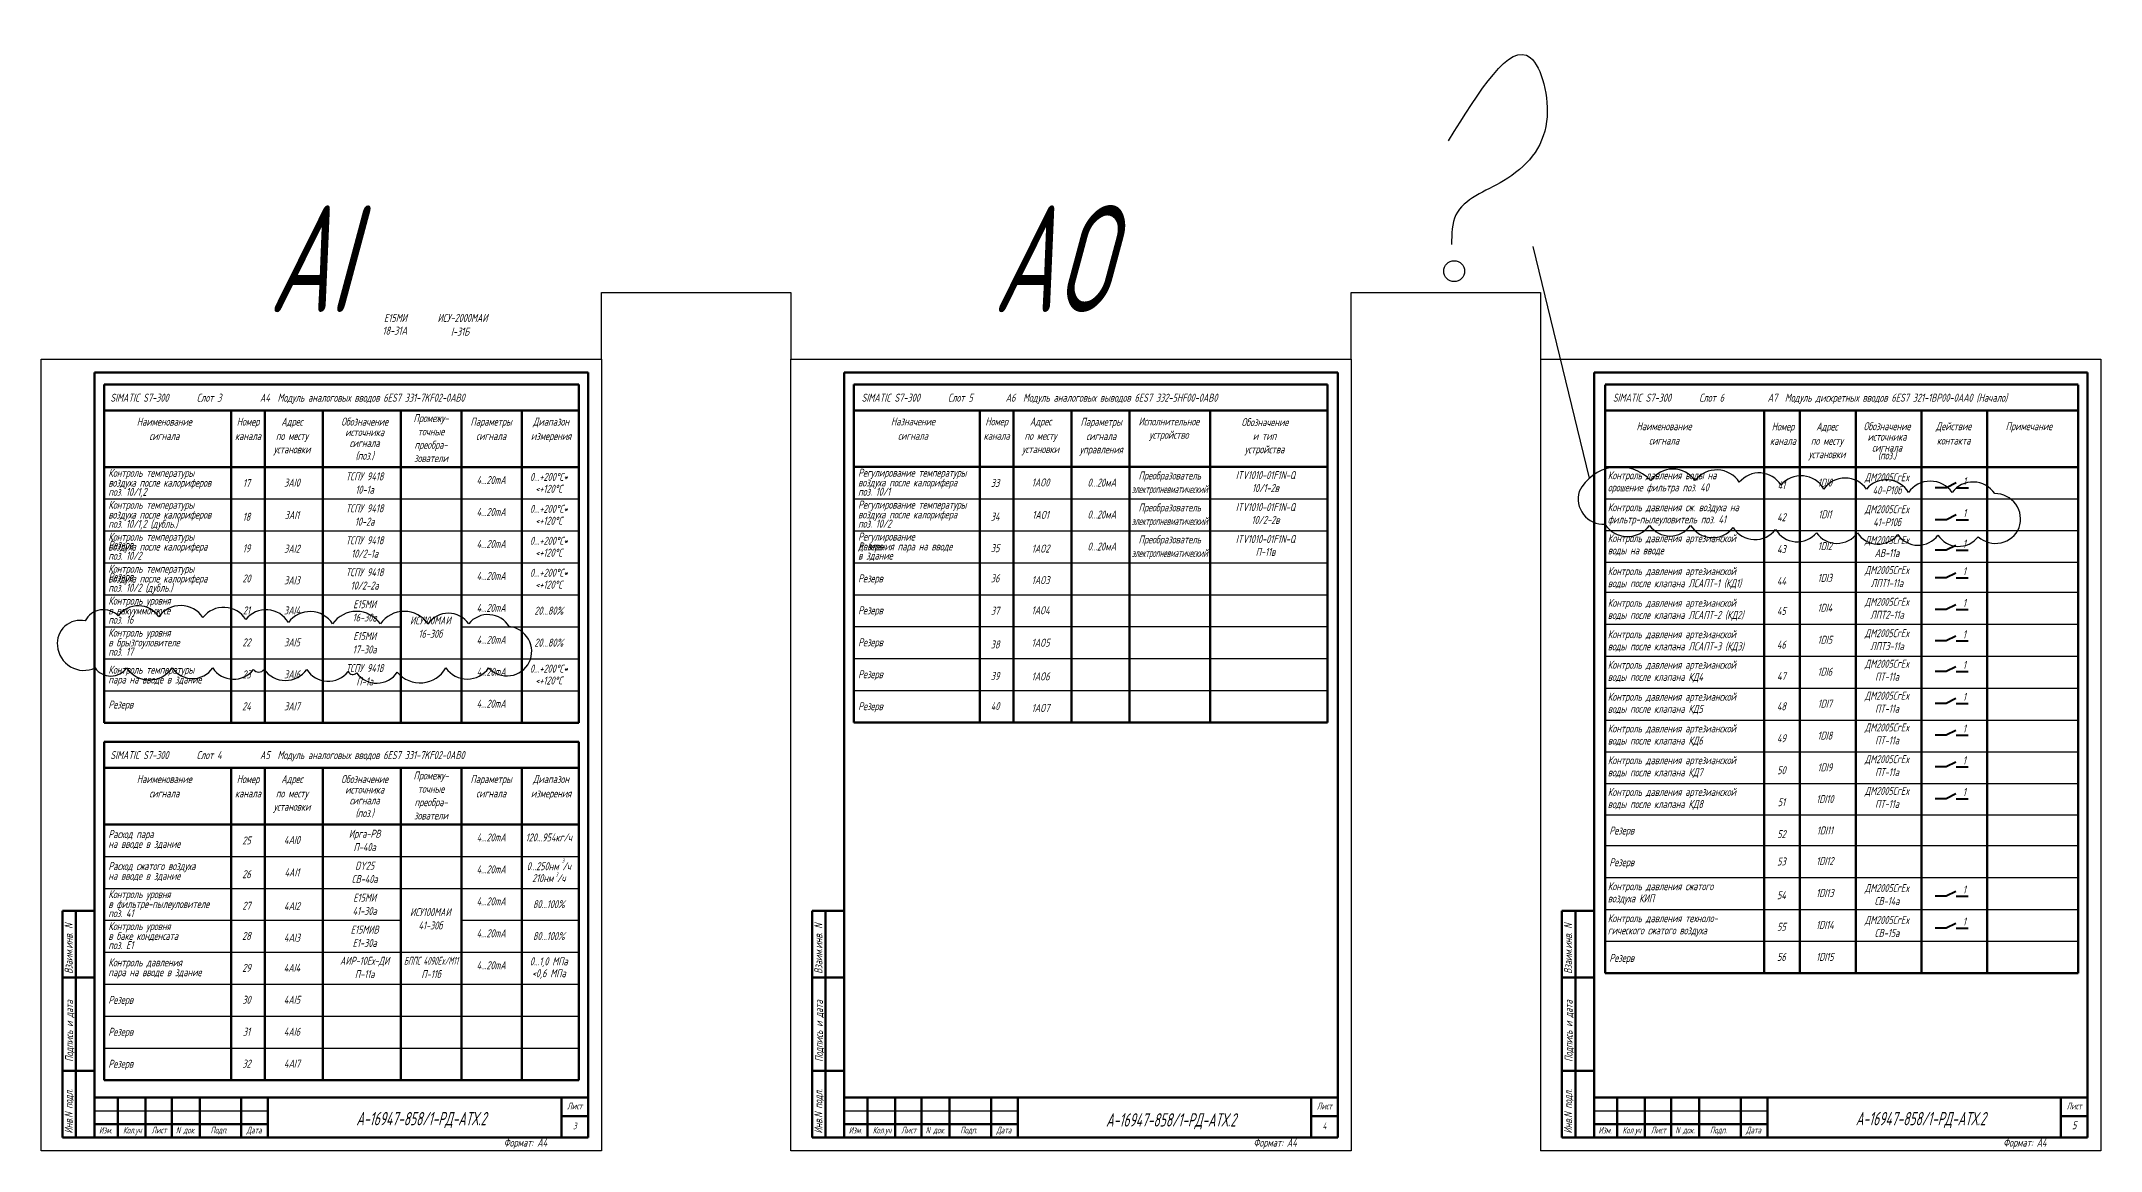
# Model space of a CAD drawing. Header units: millimetres. Extents: x -680 to 9204, y -4430 to 7779.
# Drawn here: x 1220 to 1992, y 2891 to 3307 of the extents above; entities that cross this region are included whole.
import ezdxf
from ezdxf.enums import TextEntityAlignment as Align

# ---------------------------------------------------------------- set-up
doc = ezdxf.new("R2010")
doc.units = ezdxf.units.MM
doc.layers.get('Defpoints').update_dxf_attribs({"color": 33})
for name, color, linetype, lineweight in [('Выноска', 137, 'Continuous', 20), ('Обводка', 6, 'Continuous', 25), ('Текст_КИП', 2, 'Continuous', 25)]:
    doc.layers.add(name, color=color, linetype=linetype, lineweight=lineweight)
doc.layers.add('ТЕКСТ', color=2, linetype='Continuous')
doc.styles.add('Simplex', font='simplex.shx', dxfattribs={"width": 0.7, "oblique": 15})

msp = doc.modelspace()

# ---------------------------------------------------------------- linework, layer by layer
for p, q in [((1429.964, 3187.566), (1429.964, 3212.498)), ((1429.964, 3212.498), (1501.014, 3212.498)), ((1501.014, 3212.498), (1501.014, 3187.566)), ((1711.027, 3187.566), (1711.027, 3212.498)), ((1711.027, 3212.498), (1782.077, 3212.498)), ((1782.077, 3212.498), (1782.077, 3187.566))]:
    msp.add_line(p, q)
at = {"lineweight": 60}
for p, q in [((1239.951, 2895.566), (1239.951, 3182.566)), ((1239.951, 3182.566), (1424.951, 3182.566)), ((1424.951, 3182.566), (1424.951, 2895.566)), ((1521.027, 2895.566), (1521.027, 3182.566)), ((1521.027, 3182.566), (1706.027, 3182.566)), ((1706.027, 3182.566), (1706.027, 2895.566)), ((1802.09, 2895.566), (1802.09, 3182.566)), ((1802.09, 3182.566), (1987.09, 3182.566)), ((1987.09, 3182.566), (1987.09, 2895.566)), ((1227.951, 2895.566), (1227.951, 2980.566)), ((1239.951, 2980.566), (1227.951, 2980.566)), ((1232.951, 2895.566), (1232.951, 2980.566)), ((1509.027, 2895.566), (1509.027, 2980.566)), ((1521.027, 2980.566), (1509.027, 2980.566)), ((1514.027, 2895.566), (1514.027, 2980.566)), ((1790.09, 2895.566), (1790.09, 2980.566)), ((1802.09, 2980.566), (1790.09, 2980.566)), ((1795.09, 2895.566), (1795.09, 2980.566)), ((1239.951, 2955.566), (1227.951, 2955.566)), ((1521.027, 2955.566), (1509.027, 2955.566)), ((1802.09, 2955.566), (1790.09, 2955.566)), ((1239.951, 2920.566), (1227.951, 2920.566)), ((1521.027, 2920.566), (1509.027, 2920.566)), ((1802.09, 2920.566), (1790.09, 2920.566)), ((1424.951, 2910.566), (1239.951, 2910.566)), ((1248.626, 2910.566), (1248.626, 2895.566)), ((1258.987, 2910.566), (1258.987, 2895.566)), ((1268.935, 2910.566), (1268.935, 2895.566)), ((1279.388, 2910.566), (1279.388, 2895.566)), ((1294.951, 2910.566), (1294.951, 2895.566)), ((1304.951, 2910.566), (1304.951, 2895.566)), ((1414.951, 2910.566), (1414.951, 2895.566)), ((1414.951, 2903.566), (1424.951, 2903.566)), ((1706.027, 2910.566), (1521.027, 2910.566)), ((1529.702, 2910.566), (1529.702, 2895.566)), ((1540.062, 2910.566), (1540.062, 2895.566)), ((1550.011, 2910.566), (1550.011, 2895.566)), ((1560.464, 2910.566), (1560.464, 2895.566)), ((1576.027, 2910.566), (1576.027, 2895.566)), ((1586.027, 2910.566), (1586.027, 2895.566)), ((1696.027, 2910.566), (1696.027, 2895.566)), ((1696.027, 2903.566), (1706.027, 2903.566)), ((1987.09, 2910.566), (1802.09, 2910.566)), ((1810.765, 2910.566), (1810.765, 2895.566)), ((1821.125, 2910.566), (1821.125, 2895.566)), ((1831.074, 2910.566), (1831.074, 2895.566)), ((1841.526, 2910.566), (1841.526, 2895.566)), ((1857.09, 2910.566), (1857.09, 2895.566)), ((1867.09, 2910.566), (1867.09, 2895.566)), ((1977.09, 2910.566), (1977.09, 2895.566)), ((1977.09, 2903.566), (1987.09, 2903.566)), ((1239.951, 2900.566), (1304.951, 2900.566)), ((1521.027, 2900.566), (1586.027, 2900.566)), ((1802.09, 2900.566), (1867.09, 2900.566)), ((1239.951, 2895.566), (1227.951, 2895.566)), ((1424.951, 2895.566), (1239.951, 2895.566)), ((1521.027, 2895.566), (1509.027, 2895.566)), ((1706.027, 2895.566), (1521.027, 2895.566)), ((1802.09, 2895.566), (1790.09, 2895.566)), ((1987.09, 2895.566), (1802.09, 2895.566))]:
    msp.add_line(p, q, dxfattribs=at)
at = {"linetype": 'Continuous', "lineweight": 40}
for p, q in [((1934.182, 3139.244), (1930.039, 3139.244)), ((1937.828, 3141.066), (1934.182, 3139.244)), ((1937.911, 3139.244), (1942.469, 3139.244)), ((1934.182, 3127.257), (1930.039, 3127.257)), ((1937.828, 3129.08), (1934.182, 3127.257)), ((1937.911, 3127.257), (1942.469, 3127.257)), ((1934.093, 3115.814), (1929.95, 3115.814)), ((1937.739, 3117.637), (1934.093, 3115.814)), ((1937.822, 3115.814), (1942.38, 3115.814)), ((1934.093, 3105.479), (1929.95, 3105.479)), ((1937.739, 3107.301), (1934.093, 3105.479)), ((1937.822, 3105.479), (1942.38, 3105.479)), ((1934.093, 3093.573), (1929.95, 3093.573)), ((1937.739, 3095.396), (1934.093, 3093.573)), ((1937.822, 3093.573), (1942.38, 3093.573)), ((1934.093, 3081.807), (1929.95, 3081.807)), ((1937.739, 3083.629), (1934.093, 3081.807)), ((1937.822, 3081.807), (1942.38, 3081.807)), ((1934.093, 3070.345), (1929.95, 3070.345)), ((1937.739, 3072.167), (1934.093, 3070.345)), ((1937.822, 3070.345), (1942.38, 3070.345)), ((1934.093, 3058.359), (1929.95, 3058.359)), ((1937.739, 3060.181), (1934.093, 3058.359)), ((1937.822, 3058.359), (1942.38, 3058.359)), ((1934.093, 3046.454), (1929.95, 3046.454)), ((1937.739, 3048.276), (1934.093, 3046.454)), ((1937.822, 3046.454), (1942.38, 3046.454)), ((1937.739, 3036.371), (1934.093, 3034.548)), ((1934.093, 3034.548), (1929.95, 3034.548)), ((1937.822, 3034.548), (1942.38, 3034.548)), ((1934.093, 3022.643), (1929.95, 3022.643)), ((1937.739, 3024.465), (1934.093, 3022.643)), ((1937.822, 3022.643), (1942.38, 3022.643)), ((1934.093, 2986.06), (1929.95, 2986.06)), ((1937.739, 2987.883), (1934.093, 2986.06)), ((1937.822, 2986.06), (1942.38, 2986.06)), ((1934.093, 2974.074), (1929.95, 2974.074)), ((1937.739, 2975.897), (1934.093, 2974.074)), ((1937.822, 2974.074), (1942.38, 2974.074))]:
    msp.add_line(p, q, dxfattribs=at)
at = {"layer": 'Defpoints', "color": 2}
msp.add_line((1800.408, 3142.938), (1779.286, 3229.813), dxfattribs=at)
at = {"layer": 'Defpoints'}
for p, q in [((1219.939, 3187.566), (1429.939, 3187.566)), ((1219.939, 2890.566), (1219.939, 3187.566)), ((1429.951, 3187.566), (1429.951, 2890.566)), ((1501.014, 3187.566), (1711.014, 3187.566)), ((1501.014, 2890.566), (1501.014, 3187.566)), ((1711.027, 3187.566), (1711.027, 2890.566)), ((1782.077, 3187.566), (1782.077, 2890.566)), ((1782.077, 3187.566), (1992.09, 3187.566)), ((1992.09, 3187.566), (1992.09, 2890.566)), ((1429.939, 2890.566), (1219.939, 2890.566)), ((1711.014, 2890.566), (1501.014, 2890.566)), ((1992.077, 2890.566), (1782.077, 2890.566))]:
    msp.add_line(p, q, dxfattribs=at)
at = {"layer": 'Defpoints', "color": 2}
for points in [[(1796.568, 3137.922, 0.5205671), (1806.143, 3125.589, 0.5205671), (1806.143, 3125.589, 0.5205671), (1822.952, 3125.164, 0.5205671), (1822.952, 3125.164, 0.5205671), (1838.271, 3125.164, 0.5205671), (1838.271, 3125.164, 0.5205671), (1854.229, 3124.314, 0.5205671), (1854.229, 3124.314, 0.5205671), (1870.187, 3123.676, 0.5205671), (1870.187, 3123.676, 0.5205671), (1885.507, 3122.4, 0.5205671), (1885.507, 3122.4, 0.5205671), (1900.826, 3122.4, 0.5205671), (1900.826, 3122.4, 0.5205671), (1915.933, 3121.762, 0.5205671), (1915.933, 3121.762, 0.5205671), (1931.04, 3121.55, 0.5205671), (1931.04, 3121.55, 0.5205671), (1946.146, 3120.912, 0.5205671), (1946.146, 3120.912, 0.5205671), (1961.466, 3124.314, 0.5205671), (1961.466, 3124.314, 0.5205671), (1952.317, 3137.071, 0.5205671), (1952.317, 3137.071, 0.5205671), (1936.359, 3137.497, 0.5205671), (1936.359, 3137.497, 0.5205671), (1919.975, 3137.497, 0.5205671), (1919.975, 3137.497, 0.5205671), (1904.23, 3138.772, 0.5205671), (1904.23, 3138.772, 0.5205671), (1888.273, 3138.772, 0.5205671), (1888.273, 3138.772, 0.5205671), (1872.102, 3140.261, 0.5205671), (1872.102, 3140.261, 0.5205671), (1856.57, 3141.324, 0.5205671), (1856.57, 3141.324, 0.5205671), (1839.973, 3141.962, 0.5205671), (1839.973, 3141.962, 0.5205671), (1823.377, 3141.962, 0.5205671), (1823.377, 3141.962, 0.5205671)], [(1236.45, 3089.303, 0.5205671), (1226.033, 3079.962, 0.5205671), (1240.189, 3071.688, 0.5205671), (1240.189, 3071.688, 0.5205671), (1251.94, 3071.688, 0.5205671), (1269.033, 3071.688, 0.5205671), (1269.033, 3071.688, 0.5205671), (1284.257, 3071.688, 0.5205671), (1284.257, 3071.688, 0.5205671), (1299.48, 3071.154, 0.5205671), (1299.48, 3071.154, 0.5205671), (1303.487, 3071.154, 0.5205671), (1319.511, 3071.154, 0.5205671), (1319.511, 3071.154, 0.5205671), (1335.002, 3070.353, 0.5205671), (1335.002, 3070.353, 0.5205671), (1338.207, 3069.819, 0.5205671), (1353.431, 3070.086, 0.5205671), (1353.431, 3070.086, 0.5205671), (1371.662, 3071.698, 0.5205671), (1371.662, 3071.698, 0.5205671), (1387.687, 3071.698, 0.5205671), (1387.687, 3071.698, 0.5205671), (1402.911, 3073.833, 0.5205671), (1402.911, 3073.833, 0.5205671), (1395.433, 3087.178, 0.5205671), (1395.433, 3087.178, 0.5205671), (1380.209, 3088.246, 0.5205671), (1380.209, 3088.246, 0.5205671), (1364.985, 3088.246, 0.5205671), (1364.985, 3088.246, 0.5205671), (1347.091, 3088.246, 0.5205671), (1347.091, 3088.246, 0.5205671), (1329.197, 3088.246, 0.5205671), (1329.197, 3088.246, 0.5205671), (1312.638, 3088.779, 0.5205671), (1312.638, 3088.779, 0.5205671), (1296.613, 3089.847, 0.5205671), (1296.613, 3089.847, 0.5205671), (1280.588, 3090.648, 0.5205671), (1280.588, 3090.648, 0.5205671), (1264.029, 3090.915, 0.5205671), (1264.029, 3090.915, 0.5205671), (1248.806, 3091.181, 0.5205671), (1248.806, 3091.181, 0.5205671)]]:
    msp.add_lwpolyline(points, format="xyb", close=True, dxfattribs=at)
msp.add_circle((1749.662, 3220.52), 3.929, dxfattribs=at)
msp.add_spline([(1747.537, 3269.448), (1778.186, 3300.633), (1784.316, 3276.687), (1768.156, 3254.412), (1750.323, 3241.604), (1748.652, 3230.466)], degree=3, dxfattribs=at)
at = {"layer": 'Выноска', "color": 1, "lineweight": 50}
for p, q in [((1243.575, 3051.162), (1243.575, 3178.06)), ((1243.575, 3178.06), (1421.467, 3178.06)), ((1421.467, 3178.06), (1421.467, 3051.162)), ((1524.654, 3178.06), (1524.654, 3051.228)), ((1524.654, 3178.06), (1702.175, 3178.06)), ((1702.175, 3178.06), (1702.175, 3051.228)), ((1806.29, 3178.06), (1983.633, 3178.06)), ((1806.29, 2957.246), (1806.29, 3177.931)), ((1983.633, 3177.931), (1983.633, 2957.246)), ((1243.575, 3168.295), (1421.467, 3168.295)), ((1291.208, 3168.295), (1291.208, 3051.162)), ((1303.827, 3168.295), (1303.827, 3051.162)), ((1325.552, 3168.295), (1325.552, 3051.162)), ((1354.793, 3168.295), (1354.793, 3051.162)), ((1377.477, 3168.295), (1377.477, 3051.162)), ((1400.16, 3168.295), (1400.16, 3051.162)), ((1524.654, 3168.295), (1702.175, 3168.295)), ((1571.864, 3168.361), (1571.864, 3051.228)), ((1584.483, 3168.361), (1584.483, 3051.228)), ((1606.208, 3168.361), (1606.208, 3051.228)), ((1627.933, 3168.361), (1627.933, 3051.228)), ((1658.132, 3168.361), (1658.132, 3051.228)), ((1806.29, 3168.295), (1983.633, 3168.295)), ((1865.919, 3168.295), (1865.919, 2957.246)), ((1879.276, 3168.295), (1879.276, 2957.246)), ((1900.263, 3168.295), (1900.263, 2957.246)), ((1924.892, 3168.295), (1924.892, 2957.246)), ((1949.521, 3168.295), (1949.521, 2957.246)), ((1243.575, 3147.051), (1421.467, 3147.051)), ((1524.654, 3147.117), (1702.175, 3147.117)), ((1806.29, 3147.051), (1983.633, 3147.051)), ((1243.575, 3051.162), (1421.467, 3051.162)), ((1524.654, 3051.228), (1702.175, 3051.228)), ((1243.575, 2917.105), (1243.575, 3044.003)), ((1243.575, 3044.003), (1421.467, 3044.003)), ((1421.467, 3044.003), (1421.467, 2917.105)), ((1243.575, 3034.238), (1421.467, 3034.238)), ((1291.208, 3034.238), (1291.208, 2917.105)), ((1303.827, 3034.238), (1303.827, 2917.105)), ((1325.552, 3034.238), (1325.552, 2917.105)), ((1354.793, 3034.238), (1354.793, 2917.105)), ((1377.477, 3034.238), (1377.477, 2917.105)), ((1400.16, 3034.238), (1400.16, 2917.105)), ((1243.575, 3012.995), (1421.467, 3012.995)), ((1806.29, 2957.246), (1983.633, 2957.246)), ((1243.575, 2917.105), (1421.467, 2917.105))]:
    msp.add_line(p, q, dxfattribs=at)
at = {"layer": 'Обводка', "linetype": 'Continuous'}
for p, q in [((1243.575, 3135.065), (1421.467, 3135.065)), ((1524.654, 3135.131), (1702.175, 3135.131)), ((1806.29, 3135.146), (1983.633, 3135.146)), ((1243.575, 3123.079), (1421.467, 3123.079)), ((1524.654, 3123.145), (1702.175, 3123.145)), ((1806.29, 3123.241), (1983.633, 3123.241)), ((1243.575, 3111.093), (1421.467, 3111.093)), ((1524.654, 3111.159), (1702.175, 3111.159)), ((1806.29, 3111.336), (1983.633, 3111.336)), ((1243.575, 3099.107), (1421.467, 3099.107)), ((1524.654, 3099.173), (1702.175, 3099.173)), ((1806.29, 3100.094), (1983.633, 3100.094)), ((1243.575, 3087.12), (1354.793, 3087.12)), ((1377.477, 3087.12), (1421.467, 3087.12)), ((1524.654, 3087.186), (1702.175, 3087.186)), ((1806.29, 3088.107), (1983.633, 3088.107)), ((1243.575, 3075.134), (1421.467, 3075.134)), ((1524.654, 3075.2), (1702.175, 3075.2)), ((1806.29, 3076.121), (1983.633, 3076.121)), ((1243.575, 3063.148), (1421.467, 3063.148)), ((1524.654, 3063.214), (1702.175, 3063.214)), ((1806.29, 3064.135), (1983.633, 3064.135)), ((1806.29, 3052.149), (1983.633, 3052.149)), ((1806.29, 3040.244), (1983.633, 3040.244)), ((1806.29, 3028.338), (1983.633, 3028.338)), ((1806.29, 3016.572), (1983.633, 3016.572)), ((1806.29, 3005.11), (1983.633, 3005.11)), ((1243.575, 3001.009), (1421.467, 3001.009)), ((1243.575, 2989.022), (1421.467, 2989.022)), ((1806.29, 2993.124), (1983.633, 2993.124)), ((1806.29, 2981.138), (1983.633, 2981.138)), ((1243.575, 2977.036), (1354.793, 2977.036)), ((1377.477, 2977.036), (1421.467, 2977.036)), ((1806.29, 2969.152), (1983.633, 2969.152)), ((1243.575, 2965.05), (1421.467, 2965.05)), ((1243.575, 2953.064), (1421.467, 2953.064)), ((1243.575, 2941.078), (1421.467, 2941.078)), ((1243.575, 2929.092), (1421.467, 2929.092))]:
    msp.add_line(p, q, dxfattribs=at)
at = {"layer": 'Обводка', "color": 155}
for p, q in [((1239.951, 2905.566), (1304.951, 2905.566)), ((1521.027, 2905.566), (1586.027, 2905.566)), ((1802.09, 2905.566), (1867.09, 2905.566))]:
    msp.add_line(p, q, dxfattribs=at)

# ---------------------------------------------------------------- texts
at = {"layer": 'Defpoints', "style": 'Simplex', "oblique": 15, "width": 0.6}
for s, p in [('Контроль температуры', (1245.122, 3119.391)), ('Регулирование', (1526.201, 3119.457)), ('поз. 10/2', (1245.122, 3112.271)), ('воздуха после калорифера', (1245.122, 3115.713)), ('давления пара на вводе', (1526.201, 3115.779)), ('в здание', (1526.201, 3112.337)), ('воздуха после калорифера', (1245.122, 3103.727)), ('Контроль температуры', (1245.122, 3107.405)), ('поз. 10/2 (дубль.)', (1245.122, 3100.285))]:
    msp.add_text(s, height=3, dxfattribs=at).set_placement(p)
at = {"layer": 'Defpoints', "style": 'Simplex', "oblique": 15}
for s, width, p in [('ТСПУ 9418', 0.6, (1341.193, 3118.079)), ('4...20mA', 0.6, (1388.621, 3116.699)), ('0...+200%%DC*', 0.6, (1410.232, 3117.883)), ('Преобразователь', 0.6, (1643.033, 3118.391)), ('ITV1010-01F1N-Q', 0.6, (1678.919, 3118.549)), ('10/2-1а', 0.6, (1341.193, 3113.079)), ('<+120%%DC', 0.6, (1410.232, 3113.424)), ('0...20мА', 0.6, (1617.522, 3115.742)), ('электропневматический', 0.5, (1643.033, 3113.309)), ('П-11в', 0.6, (1678.919, 3113.72)), ('ТСПУ 9418', 0.6, (1341.193, 3106.093)), ('10/2-2а', 0.6, (1341.193, 3101.093)), ('4...20mA', 0.6, (1388.621, 3104.713)), ('0...+200%%DC*', 0.6, (1410.232, 3105.897)), ('<+120%%DC', 0.6, (1410.232, 3101.438))]:
    msp.add_text(s, height=3, dxfattribs=dict(at, width=width)).set_placement(p, align=Align.CENTER)
at = {"layer": 'ТЕКСТ', "color": 3, "style": 'Simplex', "oblique": 15, "width": 0.6}
for s, p in [('Е15МИ', (1352.741, 3201.478)), ('I-31Б', (1376.969, 3196.342))]:
    msp.add_text(s, height=3, dxfattribs=at).set_placement(p, align=Align.CENTER)
at = {"layer": 'Текст_КИП', "color": 3, "style": 'Simplex', "oblique": 15}
for s, height, width, p in [('AI', 40, 0.6, (1320.56, 3205.204)), ('AO', 40, 0.6, (1598.852, 3205.204)), ('ИСУ-2000МАИ', 3, 0.6, (1377.906, 3201.478)), ('18-31А', 3, 0.6, (1352.468, 3196.693)), ('SIMATIC S7-300', 3, 0.6, (1256.787, 3171.558)), ('Слот 3', 3, 0.6, (1282.884, 3171.558)), ('А4  Модуль аналоговых вводов 6ES7 331-7KF02-0АВ0', 3, 0.6, (1340.327, 3171.558)), ('SIMATIC S7-300', 3, 0.6, (1538.44, 3171.558)), ('Слот 5', 3, 0.6, (1564.537, 3171.558)), ('А6  Модуль аналоговых выводов 6ES7 332-5HF00-0AB0', 3, 0.6, (1621.22, 3171.558)), ('SIMATIC S7-300', 3, 0.6, (1820.076, 3171.558)), ('Слот 6', 3, 0.6, (1846.173, 3171.558)), ('А7  Модуль дискретных вводов 6ES7 321-1BP00-0AA0 (Начало)', 3, 0.6, (1912.085, 3171.558)), ('Промежу-', 3, 0.6, (1366.079, 3163.899)), ('Наименование', 3, 0.6, (1266.101, 3162.581)), ('сигнала', 3, 0.6, (1266.101, 3157.201)), ('канала', 3, 0.6, (1297.479, 3157.201)), ('Номер', 3, 0.6, (1297.479, 3162.581)), ('по месту', 3, 0.6, (1313.947, 3157.201)), ('Адрес', 3, 0.6, (1313.947, 3162.581)), ('Обозначение', 3, 0.6, (1341.193, 3162.581)), ('источника', 3, 0.6, (1341.193, 3158.63)), ('точные', 3, 0.6, (1366.079, 3158.899)), ('Параметры', 3, 0.6, (1388.621, 3162.581)), ('сигнала', 3, 0.6, (1388.621, 3157.201)), ('измерения', 3, 0.6, (1411.072, 3157.201)), ('Диапазон', 3, 0.6, (1411.072, 3162.581)), ('Назначение', 3, 0.6, (1546.757, 3162.647)), ('сигнала', 3, 0.6, (1546.757, 3157.266)), ('канала', 3, 0.6, (1578.135, 3157.266)), ('Номер', 3, 0.6, (1578.135, 3162.647)), ('по месту', 3, 0.6, (1594.603, 3157.266)), ('Адрес', 3, 0.6, (1594.603, 3162.647)), ('Параметры', 3, 0.6, (1617.352, 3162.533)), ('сигнала', 3, 0.6, (1617.352, 3157.153)), ('Исполнительное', 3, 0.6, (1642.701, 3162.647)), ('устройство', 3, 0.6, (1642.701, 3157.647)), ('Обозначение', 3, 0.6, (1678.722, 3162.389)), ('и тип', 3, 0.6, (1678.567, 3157.203)), ('Наименование', 3, 0.6, (1828.346, 3160.857)), ('Номер', 3, 0.6, (1872.928, 3160.744)), ('Адрес', 3, 0.6, (1889.396, 3160.744)), ('Обозначение', 3, 0.6, (1911.945, 3160.857)), ('источника', 3, 0.6, (1911.945, 3156.906)), ('Действие', 3, 0.6, (1936.901, 3160.857)), ('Примечание', 3, 0.6, (1965.125, 3160.857)), ('установки', 3, 0.6, (1313.947, 3152.201)), ('сигнала', 3, 0.6, (1341.193, 3154.554)), ('(поз.)', 3, 0.6, (1341.193, 3149.819)), ('зователи', 3, 0.6, (1366.079, 3148.899)), ('преобра-', 3, 0.6, (1366.079, 3153.899)), ('установки', 3, 0.6, (1594.603, 3152.266)), ('управления', 3, 0.6, (1617.352, 3152.153)), ('устройства', 3, 0.6, (1678.567, 3152.203)), ('сигнала', 3, 0.6, (1828.346, 3155.477)), ('канала', 3, 0.6, (1872.928, 3155.363)), ('установки', 3, 0.6, (1889.396, 3150.363)), ('по месту', 3, 0.6, (1889.396, 3155.363)), ('сигнала', 3, 0.6, (1911.945, 3152.83)), ('(поз.)', 3, 0.6, (1911.945, 3149.931)), ('контакта', 3, 0.6, (1936.901, 3155.477)), ('4...20mA', 3, 0.6, (1388.621, 3140.671)), ('0...+200%%DC*', 3, 0.6, (1410.232, 3141.856)), ('0...20мА', 3, 0.6, (1617.522, 3139.715)), ('Преобразователь', 3, 0.6, (1643.033, 3142.363)), ('ITV1010-01F1N-Q', 3, 0.6, (1678.919, 3142.522)), ('ДМ2005СгEx', 3, 0.6, (1911.929, 3141.713)), ('1', 3, 0.6, (1941.016, 3140.247)), ('17', 3, 0.6, (1296.895, 3139.53)), ('33', 3, 0.6, (1577.551, 3139.596)), ('электропневматический', 3, 0.5, (1643.033, 3137.281)), ('10/1-2в', 3, 0.6, (1678.919, 3137.692)), ('41', 3, 0.6, (1872.344, 3138.719)), ('40-Р10б', 3, 0.6, (1911.929, 3136.846)), ('18', 3, 0.6, (1296.895, 3126.89)), ('4...20mA', 3, 0.6, (1388.621, 3128.685)), ('0...+200%%DC*', 3, 0.6, (1410.232, 3129.87)), ('34', 3, 0.6, (1577.551, 3126.955)), ('0...20мА', 3, 0.6, (1617.522, 3127.729)), ('электропневматический', 3, 0.5, (1643.033, 3125.295)), ('Преобразователь', 3, 0.6, (1643.033, 3130.377)), ('ITV1010-01F1N-Q', 3, 0.6, (1678.919, 3130.535)), ('10/2-2в', 3, 0.6, (1678.919, 3125.706)), ('42', 3, 0.6, (1872.344, 3126.733)), ('ДМ2005СгEx', 3, 0.6, (1911.929, 3129.726)), ('41-Р10б', 3, 0.6, (1911.929, 3124.86)), ('1', 3, 0.6, (1941.016, 3128.26)), ('ДМ2005СгEx', 3, 0.6, (1911.929, 3118.163)), ('1', 3, 0.6, (1940.927, 3116.818)), ('19', 3, 0.6, (1296.895, 3115.053)), ('35', 3, 0.6, (1577.551, 3115.119)), ('43', 3, 0.6, (1872.344, 3114.746)), ('АВ-11а', 3, 0.6, (1911.929, 3113.297)), ('20', 3, 0.6, (1296.895, 3103.747)), ('36', 3, 0.6, (1577.551, 3103.813)), ('44', 3, 0.6, (1872.344, 3102.76)), ('ДМ2005СгEx', 3, 0.6, (1911.929, 3106.899)), ('ЛПТ1-11а', 3, 0.6, (1911.929, 3102.033)), ('1', 3, 0.6, (1940.927, 3106.482)), ('ДМ2005СгEx', 3, 0.6, (1911.929, 3094.994)), ('1', 3, 0.6, (1940.927, 3094.576)), ('21', 3, 0.6, (1296.895, 3091.761)), ('4...20mA', 3, 0.6, (1388.621, 3092.727)), ('20...80%%%', 3, 0.6, (1410.232, 3091.676)), ('37', 3, 0.6, (1577.551, 3091.651)), ('45', 3, 0.6, (1872.344, 3091.585)), ('ЛПТ2-11а', 3, 0.6, (1911.929, 3090.128)), ('22', 3, 0.6, (1296.895, 3079.775)), ('4...20mA', 3, 0.6, (1388.621, 3080.741)), ('20...80%%%', 3, 0.6, (1410.232, 3079.689)), ('38', 3, 0.6, (1577.551, 3079.011)), ('46', 3, 0.6, (1872.344, 3078.945)), ('ДМ2005СгEx', 3, 0.6, (1911.929, 3083.228)), ('ЛПТ3-11а', 3, 0.6, (1911.929, 3078.361)), ('1', 3, 0.6, (1940.927, 3082.81)), ('ДМ2005СгEx', 3, 0.6, (1911.929, 3071.766)), ('1', 3, 0.6, (1940.927, 3071.348)), ('23', 3, 0.6, (1296.895, 3067.789)), ('4...20mA', 3, 0.6, (1388.621, 3068.754)), ('0...+200%%DC*', 3, 0.6, (1410.232, 3069.939)), ('39', 3, 0.6, (1577.551, 3067.174)), ('47', 3, 0.6, (1872.344, 3067.108)), ('ПТ-11а', 3, 0.6, (1911.929, 3066.899)), ('24', 3, 0.6, (1296.895, 3055.802)), ('4...20mA', 3, 0.6, (1388.621, 3056.768)), ('40', 3, 0.6, (1577.551, 3055.868)), ('48', 3, 0.6, (1872.344, 3055.802)), ('ДМ2005СгEx', 3, 0.6, (1911.929, 3059.78)), ('ПТ-11а', 3, 0.6, (1911.929, 3054.913)), ('1', 3, 0.6, (1940.927, 3059.362)), ('ДМ2005СгEx', 3, 0.6, (1911.929, 3047.875)), ('1', 3, 0.6, (1940.927, 3047.457)), ('49', 3, 0.6, (1872.344, 3043.816)), ('ПТ-11а', 3, 0.6, (1911.929, 3043.008)), ('SIMATIC S7-300', 3, 0.6, (1256.787, 3037.502)), ('Слот 4', 3, 0.6, (1282.884, 3037.502)), ('А5  Модуль аналоговых вводов 6ES7 331-7KF02-0АВ0', 3, 0.6, (1340.327, 3037.502)), ('50', 3, 0.6, (1872.344, 3031.83)), ('ДМ2005СгEx', 3, 0.6, (1911.929, 3035.969)), ('1', 3, 0.6, (1940.927, 3035.552)), ('Наименование', 3, 0.6, (1266.101, 3028.524)), ('Номер', 3, 0.6, (1297.479, 3028.524)), ('Адрес', 3, 0.6, (1313.947, 3028.524)), ('Обозначение', 3, 0.6, (1341.193, 3028.524)), ('Промежу-', 3, 0.6, (1366.079, 3029.842)), ('точные', 3, 0.6, (1366.079, 3024.842)), ('Параметры', 3, 0.6, (1388.621, 3028.524)), ('Диапазон', 3, 0.6, (1411.072, 3028.524)), ('ДМ2005СгEx', 3, 0.6, (1911.929, 3024.064)), ('ПТ-11а', 3, 0.6, (1911.929, 3031.103)), ('сигнала', 3, 0.6, (1266.101, 3023.144)), ('канала', 3, 0.6, (1297.479, 3023.144)), ('установки', 3, 0.6, (1313.947, 3018.144)), ('по месту', 3, 0.6, (1313.947, 3023.144)), ('источника', 3, 0.6, (1341.193, 3024.573)), ('сигнала', 3, 0.6, (1341.193, 3020.497)), ('преобра-', 3, 0.6, (1366.079, 3019.842)), ('сигнала', 3, 0.6, (1388.621, 3023.144)), ('измерения', 3, 0.6, (1411.072, 3023.144)), ('51', 3, 0.6, (1872.344, 3019.844)), ('ПТ-11а', 3, 0.6, (1911.929, 3019.198)), ('1', 3, 0.6, (1940.927, 3023.646)), ('(поз.)', 3, 0.6, (1341.193, 3015.762)), ('зователи', 3, 0.6, (1366.079, 3014.842)), ('25', 3, 0.6, (1296.895, 3005.473)), ('4...20mA', 3, 0.6, (1388.621, 3006.615)), ('120...954кг/ч', 3, 0.6, (1410.232, 3006.615)), ('52', 3, 0.6, (1872.344, 3007.858)), ('4...20mA', 3, 0.6, (1388.621, 2994.629)), ('0...250нм /ч', 3, 0.6, (1410.232, 2995.813)), ('3', 1.5, 0.6, (1415.617, 2998.704)), ('53', 3, 0.6, (1872.344, 2997.589)), ('26', 3, 0.6, (1296.895, 2992.833)), ('ДМ2005СгEx', 3, 0.6, (1911.929, 2987.617)), ('1', 3, 0.6, (1940.927, 2987.064)), ('27', 3, 0.6, (1296.895, 2980.996)), ('4...20mA', 3, 0.6, (1388.621, 2982.642)), ('80...100%%%', 3, 0.6, (1410.232, 2981.591)), ('54', 3, 0.6, (1872.344, 2984.948)), ('СВ-14а', 3, 0.6, (1911.929, 2982.75)), ('4...20mA', 3, 0.6, (1388.621, 2970.656)), ('55', 3, 0.6, (1872.344, 2973.111)), ('ДМ2005СгEx', 3, 0.6, (1911.929, 2975.631)), ('СВ-15а', 3, 0.6, (1911.929, 2970.764)), ('1', 3, 0.6, (1940.927, 2975.077)), ('28', 3, 0.6, (1296.895, 2969.691)), ('80...100%%%', 3, 0.6, (1410.232, 2969.605)), ('29', 3, 0.6, (1296.895, 2957.704)), ('4...20mA', 3, 0.6, (1388.621, 2958.67)), ('0...1,0 МПа', 3, 0.6, (1410.232, 2960.145)), ('56', 3, 0.6, (1872.344, 2961.806)), ('30', 3, 0.6, (1296.895, 2945.718)), ('31', 3, 0.6, (1296.895, 2933.732)), ('32', 3, 0.6, (1296.895, 2921.746)), ('Лист', 2.5, 0.6, (1419.974, 2906.138)), ('Лист', 2.5, 0.6, (1701.05, 2906.138)), ('Лист', 2.5, 0.6, (1982.113, 2906.138)), ('Изм.', 2.5, 0.6, (1244.094, 2897.07)), ('Кол.уч', 2.5, 0.6, (1254.094, 2897.07)), ('Лист', 2.5, 0.6, (1264.094, 2897.07)), ('N док.', 2.5, 0.6, (1274.094, 2897.07)), ('Подп.', 2.5, 0.6, (1286.594, 2897.07)), ('Дата', 2.5, 0.6, (1299.746, 2897.07)), ('3', 2.5, 0.6, (1419.974, 2898.667)), ('Изм.', 2.5, 0.6, (1525.17, 2897.07)), ('Кол.уч', 2.5, 0.6, (1535.17, 2897.07)), ('Лист', 2.5, 0.6, (1545.17, 2897.07)), ('N док.', 2.5, 0.6, (1555.17, 2897.07)), ('Подп.', 2.5, 0.6, (1567.67, 2897.07)), ('Дата', 2.5, 0.6, (1580.822, 2897.07)), ('4', 2.5, 0.6, (1701.05, 2898.667)), ('Изм.', 2.5, 0.6, (1806.233, 2897.07)), ('Кол.уч', 2.5, 0.6, (1816.233, 2897.07)), ('Лист', 2.5, 0.6, (1826.233, 2897.07)), ('N док.', 2.5, 0.6, (1836.233, 2897.07)), ('Подп.', 2.5, 0.6, (1848.733, 2897.07)), ('Дата', 2.5, 0.6, (1861.885, 2897.07)), ('5', 3, 0.6, (1982.113, 2898.667)), ('Формат: А4', 3, 0.6, (1401.466, 2892.146)), ('Формат: А4', 3, 0.6, (1682.542, 2892.146)), ('Формат: А4', 3, 0.6, (1963.605, 2892.146))]:
    msp.add_text(s, height=height, dxfattribs=dict(at, width=width)).set_placement(p, align=Align.CENTER)
at = {"layer": 'Текст_КИП', "color": 3, "style": 'Simplex', "oblique": 15, "width": 0.6}
for s, p in [('Контроль температуры', (1245.122, 3143.364)), ('воздуха после калорифера', (1526.201, 3139.751)), ('Регулирование температуры', (1526.201, 3143.43)), ('Контроль давления воды на', (1807.261, 3142.455)), ('поз. 10/1,2', (1245.122, 3136.243)), ('воздуха после калориферов', (1245.122, 3139.685)), ('поз. 10/1', (1526.201, 3136.309)), ('орошение фильтра поз. 40', (1807.261, 3137.904)), ('поз. 10/1,2 (дубль.)', (1245.122, 3124.257)), ('воздуха после калориферов', (1245.122, 3127.699)), ('Контроль температуры', (1245.122, 3131.378)), ('поз. 10/2', (1526.201, 3124.323)), ('воздуха после калорифера', (1526.201, 3127.765)), ('Регулирование температуры', (1526.201, 3131.443)), ('фильтр-пылеуловитель поз. 41', (1807.261, 3125.918)), ('Контроль давления сж. воздуха на', (1807.261, 3130.469)), ('Контроль давления артезианской', (1807.261, 3118.858)), ('воды на вводе', (1807.261, 3114.307)), ('воды после клапана ЛСАПТ-1 (КД1)', (1807.261, 3101.972)), ('Контроль давления артезианской', (1807.261, 3106.523)), ('Контроль уровня', (1245.122, 3095.419)), ('Контроль давления артезианской', (1807.261, 3094.618)), ('поз. 16', (1245.122, 3088.298)), ('в вакууммонжусе', (1245.122, 3091.741)), ('воды после клапана ЛСАПТ-2 (КД2)', (1807.261, 3090.067)), ('воды после клапана ЛСАПТ-3 (КД3)', (1807.261, 3078.3)), ('Контроль давления артезианской', (1807.261, 3082.851)), ('Контроль давления артезианской', (1807.261, 3071.389)), ('пара на вводе в здание', (1245.122, 3065.857)), ('Контроль температуры', (1245.122, 3069.536)), ('воды после клапана КД4', (1807.261, 3066.839)), ('воды после клапана КД5', (1807.261, 3054.852)), ('Контроль давления артезианской', (1807.261, 3059.403)), ('Контроль давления артезианской', (1807.261, 3047.498)), ('воды после клапана КД6', (1807.261, 3042.947)), ('Контроль давления артезианской', (1807.261, 3035.593)), ('воды после клапана КД7', (1807.261, 3031.042)), ('воды после клапана КД8', (1807.261, 3019.137)), ('Контроль давления артезианской', (1807.261, 3023.687)), ('на вводе в здание', (1245.122, 3004.205)), ('Расход пара', (1245.122, 3007.883)), ('Расход сжатого воздуха', (1245.122, 2995.897)), ('на вводе в здание', (1245.122, 2992.219)), ('Контроль уровня', (1245.122, 2985.335)), ('Контроль давления сжатого', (1807.261, 2988.311)), ('поз. 41', (1245.122, 2978.214)), ('в фильтре-пылеуловителе', (1245.122, 2981.657)), ('воздуха КИП', (1807.261, 2983.76)), ('Контроль уровня', (1245.122, 2973.349)), ('гического сжатого воздуха', (1807.261, 2971.774)), ('Контроль давления техноло-', (1807.261, 2976.325)), ('поз. Е1', (1245.122, 2966.228)), ('в баке конденсата', (1245.122, 2969.67)), ('пара на вводе в здание', (1245.122, 2956.064)), ('Контроль давления', (1245.122, 2959.742))]:
    msp.add_text(s, height=3, dxfattribs=at).set_placement(p)
at = {"layer": 'Текст_КИП', "style": 'Simplex', "oblique": 15}
for s, height, width, p in [('3AI0', 3, 0.6, (1313.947, 3139.706)), ('ТСПУ 9418', 3, 0.6, (1341.193, 3142.051)), ('1AO0', 3, 0.6, (1594.603, 3139.772)), ('1DI0', 3, 0.6, (1888.632, 3139.706)), ('10-1а', 3, 0.6, (1341.193, 3137.051)), ('<+120%%DC', 3, 0.6, (1410.232, 3137.397)), ('3AI1', 3, 0.6, (1313.947, 3127.544)), ('ТСПУ 9418', 3, 0.6, (1341.193, 3130.065)), ('10-2а', 3, 0.6, (1341.193, 3125.065)), ('<+120%%DC', 3, 0.6, (1410.232, 3125.411)), ('1AO1', 3, 0.6, (1594.603, 3127.61)), ('1DI1', 3, 0.6, (1888.632, 3127.8)), ('3AI2', 3, 0.6, (1313.947, 3114.903)), ('1AO2', 3, 0.6, (1594.603, 3114.969)), ('1DI2', 3, 0.6, (1888.632, 3115.895)), ('3AI3', 3, 0.6, (1313.947, 3103.066)), ('1AO3', 3, 0.6, (1594.603, 3103.132)), ('1DI3', 3, 0.6, (1888.632, 3103.99)), ('Е15МИ', 3, 0.6, (1341.193, 3094.106)), ('3AI4', 3, 0.6, (1313.947, 3091.761)), ('16-30а', 3, 0.6, (1341.193, 3089.106)), ('ИСУ100МАИ', 3, 0.6, (1365.837, 3088.002)), ('1AO4', 3, 0.6, (1594.603, 3091.827)), ('1DI4', 3, 0.6, (1888.632, 3092.748)), ('3AI5', 3, 0.6, (1313.947, 3079.775)), ('Е15МИ', 3, 0.6, (1341.193, 3082.12)), ('16-30б', 3, 0.6, (1365.837, 3083.002)), ('1AO5', 3, 0.6, (1594.603, 3079.665)), ('1DI5', 3, 0.6, (1888.632, 3080.762)), ('17-30а', 3, 0.6, (1341.193, 3077.12)), ('3AI6', 3, 0.6, (1313.947, 3067.789)), ('ТСПУ 9418', 3, 0.6, (1341.193, 3070.134)), ('П-1а', 3, 0.6, (1341.193, 3065.134)), ('<+120%%DC', 3, 0.6, (1410.232, 3065.48)), ('1AO6', 3, 0.6, (1594.603, 3067.025)), ('1DI6', 3, 0.6, (1888.632, 3068.776)), ('3AI7', 3, 0.6, (1313.947, 3055.802)), ('1AO7', 3, 0.6, (1594.603, 3055.188)), ('1DI7', 3, 0.6, (1888.632, 3056.789)), ('1DI8', 3, 0.6, (1888.632, 3044.803)), ('1DI9', 3, 0.6, (1888.632, 3032.898)), ('1DI10', 3, 0.6, (1888.632, 3020.993)), ('1DI11', 3, 0.6, (1888.632, 3009.226)), ('4AI0', 3, 0.6, (1313.947, 3005.649)), ('Ирга-РВ', 3, 0.6, (1341.193, 3007.995)), ('П-40а', 3, 0.6, (1341.193, 3002.995)), ('4AI1', 3, 0.6, (1313.947, 2993.487)), ('DY25', 3, 0.6, (1341.193, 2996.008)), ('1DI12', 3, 0.6, (1888.632, 2997.765)), ('СВ-40а', 3, 0.6, (1341.193, 2991.008)), ('210нм /ч', 3, 0.6, (1410.232, 2991.354)), ('3', 1.5, 0.6, (1413.278, 2993.513)), ('1DI13', 3, 0.6, (1888.632, 2985.778)), ('4AI2', 3, 0.6, (1313.947, 2980.847)), ('41-30а', 3, 0.6, (1341.193, 2979.022)), ('Е15МИ', 3, 0.6, (1341.193, 2984.022)), ('ИСУ100МАИ', 3, 0.6, (1365.837, 2978.603)), ('Е15МИВ', 3, 0.6, (1341.193, 2972.036)), ('41-30б', 3, 0.6, (1365.837, 2973.603)), ('1DI14', 3, 0.6, (1888.632, 2973.792)), ('4AI3', 3, 0.6, (1313.947, 2969.01)), ('Е1-30а', 3, 0.6, (1341.193, 2967.036)), ('4AI4', 3, 0.6, (1313.947, 2957.704)), ('АИР-10Ех-ДИ', 3, 0.6, (1341.193, 2960.341)), ('П-11а', 3, 0.6, (1341.193, 2955.341)), ('БППС 4090Ex/M11', 3, 0.5, (1366.079, 2960.341)), ('П-11б', 3, 0.6, (1366.079, 2955.341)), ('<0,6 МПа', 3, 0.6, (1410.232, 2955.686)), ('1DI15', 3, 0.6, (1888.632, 2961.806)), ('4AI5', 3, 0.6, (1313.947, 2945.718)), ('4AI6', 3, 0.6, (1313.947, 2933.732)), ('4AI7', 3, 0.6, (1313.947, 2921.746))]:
    msp.add_text(s, height=height, dxfattribs=dict(at, width=width)).set_placement(p, align=Align.CENTER)
at = {"layer": 'Текст_КИП', "style": 'Simplex', "oblique": 15, "width": 0.6}
for s, height, p in [('Резерв', 3, (1245.122, 3116.397)), ('Резерв', 3, (1245.122, 3104.411)), ('Резерв', 3, (1526.201, 3091.807)), ('Резерв', 3, (1526.201, 3079.82)), ('Резерв', 3, (1526.201, 3067.834)), ('Резерв', 3, (1245.122, 3056.467)), ('Резерв', 3, (1526.201, 3055.848)), ('Резерв', 3, (1807.838, 3009.206)), ('Резерв', 3, (1807.838, 2997.301)), ('Резерв', 3, (1245.122, 2945.698)), ('Резерв', 3, (1245.122, 2921.726)), ('А-16947-858/1-РД-АТХ.2', 5, (1338.073, 2900.146)), ('А-16947-858/1-РД-АТХ.2', 5, (1619.141, 2899.67)), ('А-16947-858/1-РД-АТХ.2', 5, (1900.211, 2900.146))]:
    msp.add_text(s, height=height, dxfattribs=at).set_placement(p)
at = {"layer": 'Текст_КИП', "color": 6, "style": 'Simplex', "oblique": 15, "width": 0.6}
for s, p in [('Резерв', (1526.201, 3115.779)), ('Резерв', (1526.201, 3103.793)), ('в брызгоуловителе', (1245.122, 3079.755)), ('Контроль уровня', (1245.122, 3083.433)), ('поз. 17', (1245.122, 3076.312)), ('Резерв', (1807.838, 2961.423)), ('Резерв', (1245.122, 2933.712))]:
    msp.add_text(s, height=3, dxfattribs=at).set_placement(p)
at = {"layer": 'Текст_КИП', "style": 'Simplex', "oblique": 15, "width": 0.6}
for s, p in [('Взаим.инв. N', (1231.714, 2956.933)), ('Взаим.инв. N', (1512.79, 2956.933)), ('Взаим.инв. N', (1793.853, 2956.933)), ('Подпись и дата', (1231.924, 2923.938)), ('Подпись и дата', (1513, 2923.938)), ('Подпись и дата', (1794.063, 2923.938)), ('Инв.N подл.', (1231.714, 2897.037)), ('Инв.N подл.', (1512.79, 2897.037)), ('Инв.N подл.', (1793.853, 2897.037))]:
    msp.add_text(s, height=3, rotation=90, dxfattribs=at).set_placement(p)

doc.saveas('drawing.dxf')
